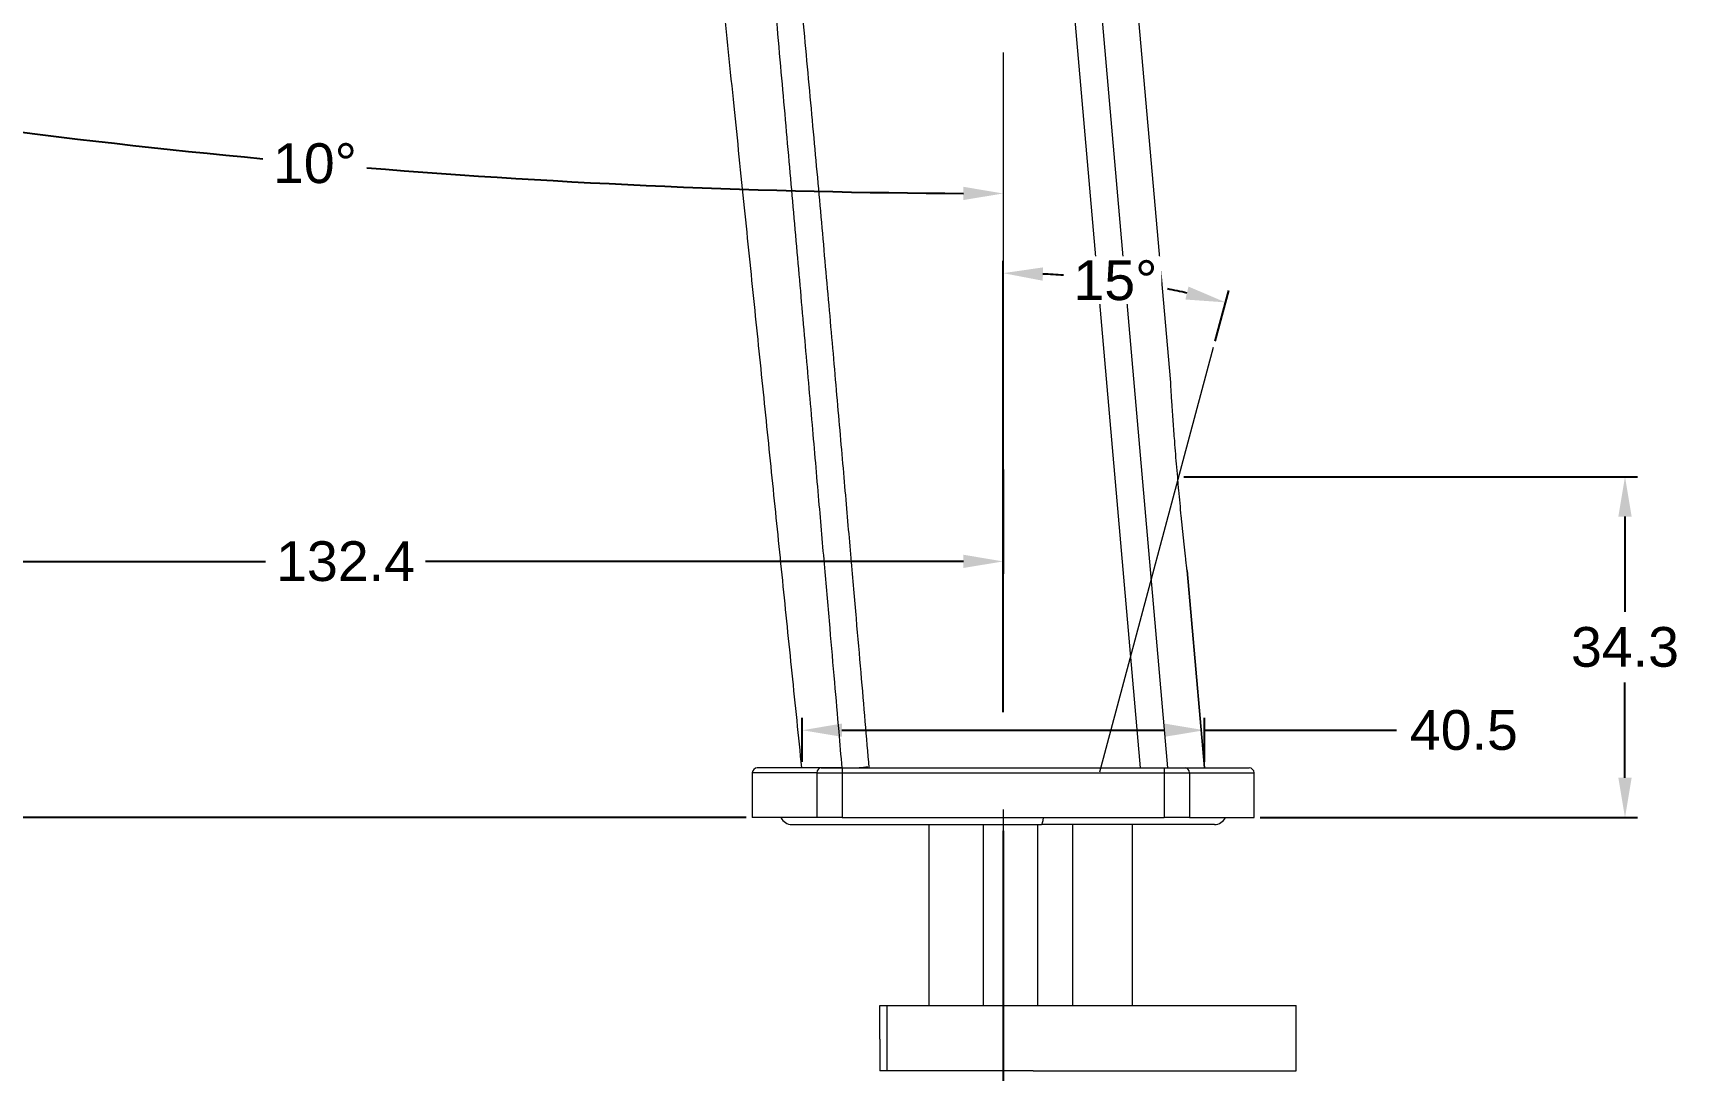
# Model space of a CAD drawing. Header units: millimetres. Extents: x 12315 to 13156, y -3112 to -2518.
# Drawn here: x 12816.4 to 12982.5, y -2922.5 to -2818.1 of the extents above; entities that cross this region are included whole.
import ezdxf

# ---------------------------------------------------------------- set-up
doc = ezdxf.new("R2010")
doc.units = ezdxf.units.MM
doc.linetypes.add('CENTERX2', pattern=[101.6, 63.5, -12.7, 12.7, -12.7])
doc.layers.add('CENTER', color=1, linetype='CENTERX2', lineweight=15)
doc.layers.add('DIM_', color=5, linetype='Continuous', lineweight=9)
doc.styles.get("Standard").update_dxf_attribs({"font": 'arial.ttf'})
doc.dimstyles.new('사본(2) STANDARD', dxfattribs={"dimscale": 0, "dimtxt": 4, "dimasz": 4, "dimexe": 1.25, "dimexo": 0.625, "dimgap": 1.5, "dimtad": 3, "dimtih": 1, "dimtoh": 1, "dimdec": 1, "dimzin": 9, "dimdsep": 46, "dimtxsty": 'Standard', "dimcen": 2.5, "dimclrd": 5, "dimclre": 5, "dimclrt": 5, "dimadec": 0, "dimazin": 0, "dimtfac": 1, "dimtdec": 1, "dimtmove": 0, "dimatfit": 3, "dimfxl": 1.25, "dimtfill": 1, "dimtolj": 1, "dimtzin": 0, "dimarcsym": 0})

# ---------------------------------------------------------------- blocks, each defined once
blk = doc.blocks.new('*D7')
at = {"layer": 'Defpoints', "color": 0, "transparency": 16777216}
for p in [(12781.68, -2790.27), (12738.36, -2897.03), (12888.82, -2897.03)]:
    blk.add_point(p, dxfattribs=at)
at = {"layer": 'DIM_', "color": 5, "lineweight": -2, "transparency": 16777216}
for p, q in [((12781.06, -2790.27), (12737.11, -2790.27)), ((12738.36, -2794.27), (12738.36, -2840.11)), ((12738.36, -2893.03), (12738.36, -2847.19)), ((12888.19, -2897.03), (12737.11, -2897.03))]:
    blk.add_line(p, q, dxfattribs=at)
at = {"layer": 'DIM_', "color": 5, "transparency": 16777216}
for points in [[(12737.7, -2794.27), (12739.03, -2794.27), (12738.36, -2790.27)], [(12737.7, -2893.03), (12739.03, -2893.03), (12738.36, -2897.03)]]:
    blk.add_solid(points, dxfattribs=at)
at = {"layer": 'DIM_', "color": 5, "transparency": 16777216, "insert": (12738.36, -2843.65), "char_height": 4, "attachment_point": 5, "bg_fill": 3, "box_fill_scale": 1.1, "bg_fill_color": 256, "bg_fill_true_color": 13158600, "bg_fill_transparency": 0}
blk.add_mtext('\\A1;106.8', dxfattribs=at)
blk = doc.blocks.new('*D8')
at = {"layer": 'Defpoints', "color": 0, "transparency": 16777216}
for p in [(12762.86, -2897.03), (12914.07, -2897.73), (12914.07, -2929.79)]:
    blk.add_point(p, dxfattribs=at)
at = {"layer": 'DIM_', "color": 5, "lineweight": -2, "transparency": 16777216}
for p, q in [((12762.86, -2897.66), (12762.86, -2931.04)), ((12914.07, -2898.36), (12914.07, -2931.04)), ((12766.86, -2929.79), (12830.42, -2929.79)), ((12910.07, -2929.79), (12846.5, -2929.79))]:
    blk.add_line(p, q, dxfattribs=at)
at = {"layer": 'DIM_', "color": 5, "transparency": 16777216}
for points in [[(12766.86, -2929.13), (12766.86, -2930.46), (12762.86, -2929.79)], [(12910.07, -2929.13), (12910.07, -2930.46), (12914.07, -2929.79)]]:
    blk.add_solid(points, dxfattribs=at)
at = {"layer": 'DIM_', "color": 5, "transparency": 16777216, "insert": (12838.46, -2929.79), "char_height": 4, "attachment_point": 5, "bg_fill": 3, "box_fill_scale": 1.1, "bg_fill_color": 256, "bg_fill_true_color": 13158600, "bg_fill_transparency": 0}
blk.add_mtext('\\A1;151.2', dxfattribs=at)
blk = doc.blocks.new('*D9')
at = {"layer": 'Defpoints', "color": 0, "transparency": 16777216}
for p in [(12781.68, -2790.27), (12914.07, -2861.38), (12914.07, -2871.25)]:
    blk.add_point(p, dxfattribs=at)
at = {"layer": 'DIM_', "color": 5, "lineweight": -2, "transparency": 16777216}
for p, q in [((12781.68, -2790.89), (12781.68, -2872.5)), ((12914.07, -2862), (12914.07, -2872.5)), ((12785.68, -2871.25), (12839.82, -2871.25)), ((12910.07, -2871.25), (12855.93, -2871.25))]:
    blk.add_line(p, q, dxfattribs=at)
at = {"layer": 'DIM_', "color": 5, "transparency": 16777216}
for points in [[(12785.68, -2870.58), (12785.68, -2871.91), (12781.68, -2871.25)], [(12910.07, -2870.58), (12910.07, -2871.91), (12914.07, -2871.25)]]:
    blk.add_solid(points, dxfattribs=at)
at = {"layer": 'DIM_', "color": 5, "transparency": 16777216, "insert": (12847.88, -2871.25), "char_height": 4, "attachment_point": 5, "bg_fill": 3, "box_fill_scale": 1.1, "bg_fill_color": 256, "bg_fill_true_color": 13158600, "bg_fill_transparency": 0}
blk.add_mtext('\\A1;132.4', dxfattribs=at)
blk = doc.blocks.new('*D2')
at = {"layer": 'Defpoints', "color": 0, "transparency": 16777216}
for p in [(12935.25, -2849.68), (12914.07, -2887.03), (12923.79, -2892.43), (12914.07, -2902.73)]:
    blk.add_point(p, dxfattribs=at)
at = {"layer": 'DIM_', "color": 5, "lineweight": -2, "transparency": 16777216}
for p, q in [((12914.07, -2886.41), (12914.07, -2840.99)), ((12935.41, -2849.07), (12936.77, -2843.98))]:
    blk.add_line(p, q, dxfattribs=at)
for start, end in [(85.9867, 87.3496), (77.6504, 78.9851)]:
    blk.add_arc((12914.07, -2928.72), 86.48, start, end, dxfattribs=at)
at = {"layer": 'DIM_', "color": 5, "transparency": 16777216}
for points in [[(12918.05, -2843), (12918.08, -2841.66), (12914.07, -2842.24)], [(12932.72, -2843.59), (12932.41, -2844.89), (12936.45, -2845.18)]]:
    blk.add_solid(points, dxfattribs=at)
at = {"layer": 'DIM_', "color": 5, "transparency": 16777216, "insert": (12925.36, -2842.98), "char_height": 4, "attachment_point": 5, "bg_fill": 3, "box_fill_scale": 1.1, "bg_fill_color": 256, "bg_fill_true_color": 13158600, "bg_fill_transparency": 0}
blk.add_mtext('\\A1;15°', dxfattribs=at)
at = {"layer": 'Defpoints', "color": 0, "transparency": 16777216}
blk.add_point((12929.09, -2843.55), dxfattribs=at)
blk = doc.blocks.new('*D3')
at = {"layer": 'Defpoints', "color": 0, "transparency": 16777216}
for p in [(12934.32, -2888.24), (12893.84, -2892.03), (12934.32, -2892.03)]:
    blk.add_point(p, dxfattribs=at)
at = {"layer": 'DIM_', "color": 5, "lineweight": -2, "transparency": 16777216}
for p, q in [((12893.84, -2891.41), (12893.84, -2886.99)), ((12934.32, -2891.41), (12934.32, -2886.99)), ((12897.84, -2888.24), (12930.32, -2888.24)), ((12934.32, -2888.24), (12953.64, -2888.24))]:
    blk.add_line(p, q, dxfattribs=at)
at = {"layer": 'DIM_', "color": 5, "transparency": 16777216}
for points in [[(12897.84, -2887.57), (12897.84, -2888.9), (12893.84, -2888.24)], [(12930.32, -2887.57), (12930.32, -2888.9), (12934.32, -2888.24)]]:
    blk.add_solid(points, dxfattribs=at)
at = {"layer": 'DIM_', "color": 5, "transparency": 16777216, "insert": (12960.43, -2888.24), "char_height": 4, "attachment_point": 5, "bg_fill": 3, "box_fill_scale": 1.1, "bg_fill_color": 256, "bg_fill_true_color": 13158600, "bg_fill_transparency": 0}
blk.add_mtext('\\A1;40.5', dxfattribs=at)
blk = doc.blocks.new('*D10')
at = {"layer": 'Defpoints', "color": 0, "transparency": 16777216}
for p in [(12931.62, -2862.73), (12976.65, -2862.73), (12939.32, -2897.03)]:
    blk.add_point(p, dxfattribs=at)
at = {"layer": 'DIM_', "color": 5, "lineweight": -2, "transparency": 16777216}
for p, q in [((12932.25, -2862.73), (12977.9, -2862.73)), ((12976.65, -2866.73), (12976.65, -2876.34)), ((12976.65, -2893.03), (12976.65, -2883.42)), ((12939.94, -2897.03), (12977.9, -2897.03))]:
    blk.add_line(p, q, dxfattribs=at)
at = {"layer": 'DIM_', "color": 5, "transparency": 16777216}
for points in [[(12975.98, -2866.73), (12977.32, -2866.73), (12976.65, -2862.73)], [(12975.98, -2893.03), (12977.32, -2893.03), (12976.65, -2897.03)]]:
    blk.add_solid(points, dxfattribs=at)
at = {"layer": 'DIM_', "color": 5, "transparency": 16777216, "insert": (12976.65, -2879.88), "char_height": 4, "attachment_point": 5, "bg_fill": 3, "box_fill_scale": 1.1, "bg_fill_color": 256, "bg_fill_true_color": 13158600, "bg_fill_transparency": 0}
blk.add_mtext('\\A1;34.3', dxfattribs=at)
blk = doc.blocks.new('*D11')
at = {"layer": 'Defpoints', "color": 0, "transparency": 16777216}
for p in [(12784.03, -2776.96), (12914.07, -2820.02), (12821.8, -2828.85), (12762.86, -2897.03), (12914.07, -2902.73)]:
    blk.add_point(p, dxfattribs=at)
at = {"layer": 'DIM_', "color": 5, "lineweight": -2, "transparency": 16777216}
for start, end in [(260.28837, 264.62102), (265.37876, 269.71163)]:
    blk.add_arc((12914.07, -2039.46), 794.76, start, end, dxfattribs=at)
at = {"layer": 'DIM_', "color": 5, "transparency": 16777216}
for points in [[(12779.89, -2823.49), (12780.11, -2822.18), (12776.06, -2822.15)], [(12910.07, -2833.55), (12910.07, -2834.88), (12914.07, -2834.22)]]:
    blk.add_solid(points, dxfattribs=at)
at = {"layer": 'DIM_', "color": 5, "transparency": 16777216, "insert": (12844.8, -2831.2), "char_height": 4, "attachment_point": 5, "bg_fill": 3, "box_fill_scale": 1.1, "bg_fill_color": 256, "bg_fill_true_color": 13158600, "bg_fill_transparency": 0}
blk.add_mtext('\\A1;10°', dxfattribs=at)

msp = doc.modelspace()

# ---------------------------------------------------------------- linework, layer by layer
at = {"linetype": 'Continuous', "lineweight": 13}
for p, q in [((12917.4, -2772.53), (12927.86, -2892.03)), ((12920.17, -2772.49), (12930.62, -2892.03)), ((12895.32, -2892.53), (12888.82, -2892.53)), ((12895.32, -2892.53), (12895.32, -2897.03)), ((12895.32, -2892.53), (12897.86, -2892.53)), ((12897.86, -2892.03), (12897.86, -2892.53)), ((12897.86, -2892.53), (12897.86, -2897.03)), ((12897.86, -2892.53), (12930.27, -2892.53)), ((12930.27, -2892.03), (12930.27, -2892.53)), ((12930.27, -2892.53), (12930.27, -2897.03)), ((12930.27, -2892.53), (12932.81, -2892.53)), ((12932.81, -2892.53), (12939.32, -2892.53)), ((12932.81, -2892.53), (12932.81, -2897.03)), ((12902.39, -2922.53), (12902.39, -2915.93))]:
    msp.add_line(p, q, dxfattribs=at)
at = {"linetype": 'Continuous', "lineweight": 18}
for p, q in [((12930.93, -2853.25), (12923.86, -2772.49)), ((12934.32, -2892.03), (12932.58, -2872.18)), ((12932.58, -2872.18), (12934.32, -2892.03)), ((12888.82, -2892.53), (12888.82, -2897.03)), ((12895.75, -2892.03), (12889.32, -2892.03)), ((12895.75, -2892.03), (12897.86, -2892.03)), ((12897.86, -2892.03), (12930.27, -2892.03)), ((12930.27, -2892.03), (12932.39, -2892.03)), ((12932.39, -2892.03), (12938.82, -2892.03)), ((12939.32, -2897.03), (12939.32, -2892.53)), ((12895.32, -2897.03), (12888.82, -2897.03)), ((12892.82, -2897.73), (12917.92, -2897.73)), ((12897.86, -2897.03), (12895.32, -2897.03)), ((12897.86, -2897.03), (12930.27, -2897.03)), ((12935.32, -2897.73), (12917.92, -2897.73)), ((12921.07, -2915.94), (12921.07, -2897.73)), ((12921.07, -2915.94), (12921.07, -2897.73)), ((12927.07, -2915.94), (12927.07, -2897.73)), ((12927.07, -2915.94), (12927.07, -2897.73)), ((12932.81, -2897.03), (12930.27, -2897.03)), ((12932.81, -2897.03), (12939.32, -2897.03)), ((12901.64, -2915.93), (12902.39, -2915.93)), ((12901.64, -2919.33), (12901.64, -2915.93)), ((12902.39, -2915.93), (12917.07, -2915.93)), ((12917.07, -2915.93), (12943.57, -2915.93)), ((12943.57, -2922.53), (12943.57, -2915.93)), ((12901.64, -2919.33), (12901.64, -2922.53)), ((12902.39, -2922.53), (12901.64, -2922.53)), ((12917.07, -2922.53), (12902.39, -2922.53)), ((12917.07, -2922.53), (12943.57, -2922.53))]:
    msp.add_line(p, q, dxfattribs=at)
for centre, radius, start, end in [((12889.32, -2892.53), 0.5, 90, 180), ((12938.82, -2892.53), 0.5, 0, 90), ((12892.82, -2896.48), 1.25, 206.1042, 270), ((12935.32, -2896.48), 1.25, 270, 333.8958)]:
    msp.add_arc(centre, radius, start, end, dxfattribs=at)
at = {"linetype": 'Continuous', "lineweight": 13}
for centre, major_axis, ratio, start_param, end_param in [((12895.75, -2892.53), (0, 0.5), 0.846967, 0, 1.570796), ((12932.39, -2892.53), (0, 0.5), 0.846967, 4.712389, 6.283185), ((12917.92, -2896.48), (0, 1.25), 0.181438, 3.141591, 4.25676)]:
    msp.add_ellipse(centre, major_axis=major_axis, ratio=ratio, start_param=start_param, end_param=end_param, dxfattribs=at)
for points, knots in [([(12889.72, -2799.75), (12890.06, -2803.53), (12890.7, -2810.75), (12891.63, -2821.16), (12892.49, -2830.85), (12893.31, -2840.06), (12894.08, -2848.89), (12894.81, -2857.23), (12895.47, -2864.85), (12896.06, -2871.67), (12896.59, -2877.77), (12897.07, -2883.26), (12897.48, -2887.94), (12897.72, -2890.82), (12897.83, -2892.03)], [0, 0, 0, 0, 0.12288, 0.234799, 0.338711, 0.437671, 0.534331, 0.625928, 0.70853, 0.781974, 0.847705, 0.906676, 0.960398, 1, 1, 1, 1]), ([(12912.07, -2897.74), (12912.07, -2898.07), (12912.07, -2903.97), (12912.07, -2909.99), (12912.07, -2915.8), (12912.07, -2915.94)], [0, 0, 0, 0, 0.055919, 0.977957, 1, 1, 1, 1])]:
    msp.add_open_spline(points, degree=3, knots=knots, dxfattribs=at)
msp.add_open_spline([(12892.28, -2799.5), (12892.65, -2803.39), (12893.36, -2810.86), (12894.3, -2820.99), (12895.17, -2830.42), (12895.97, -2839.37), (12896.76, -2848.24), (12897.5, -2856.7), (12898.16, -2864.29), (12898.74, -2871.03), (12899.27, -2877.08), (12899.74, -2882.51), (12900.16, -2887.39), (12900.43, -2890.52), (12900.56, -2892.03)], degree=3, dxfattribs=at)
at = {"linetype": 'Continuous', "lineweight": 18}
for points, knots in [([(12885.84, -2814.57), (12886.21, -2818.18), (12886.93, -2825.22), (12887.99, -2835.5), (12888.99, -2845.29), (12889.96, -2854.73), (12890.9, -2863.99), (12891.85, -2873.22), (12892.8, -2882.57), (12893.45, -2888.85), (12893.77, -2892.03)], [0, 0, 0, 0, 0.140136, 0.272411, 0.398168, 0.519317, 0.638052, 0.756565, 0.876766, 1, 1, 1, 1]), ([(12932.58, -2872.18), (12932.58, -2872.18), (12932.58, -2872.17), (12932.58, -2872.13), (12932.57, -2872.12), (12932.57, -2872.1), (12932.57, -2872.09), (12932.57, -2872.06), (12932.56, -2872.04), (12932.56, -2871.96), (12932.55, -2871.89), (12932.54, -2871.79), (12932.53, -2871.75), (12932.52, -2871.68), (12932.52, -2871.64), (12932.5, -2871.52), (12932.49, -2871.43), (12932.48, -2871.3), (12932.47, -2871.26), (12932.46, -2871.17), (12932.46, -2871.12), (12932.44, -2870.98), (12932.43, -2870.89), (12932.41, -2870.69), (12932.4, -2870.6), (12932.37, -2870.3), (12932.34, -2870.1), (12932.31, -2869.79), (12932.3, -2869.69), (12932.28, -2869.53), (12932.28, -2869.48), (12932.27, -2869.37), (12932.26, -2869.32), (12932.23, -2869.06), (12932.21, -2868.85), (12932.16, -2868.42), (12932.14, -2868.21), (12932.1, -2867.78), (12932.08, -2867.56), (12932.03, -2867.13), (12932.01, -2866.92), (12931.95, -2866.27), (12931.91, -2865.83), (12931.82, -2864.96), (12931.78, -2864.52), (12931.72, -2863.86), (12931.7, -2863.64), (12931.67, -2863.31), (12931.66, -2863.2), (12931.64, -2862.98), (12931.64, -2862.87), (12931.59, -2862.32), (12931.55, -2861.88), (12931.48, -2861), (12931.44, -2860.57), (12931.37, -2859.7), (12931.34, -2859.26), (12931.29, -2858.61), (12931.27, -2858.39), (12931.24, -2857.96), (12931.23, -2857.75), (12931.2, -2857.32), (12931.18, -2857.1), (12931.16, -2856.78), (12931.15, -2856.68), (12931.14, -2856.46), (12931.13, -2856.36), (12931.11, -2856.04), (12931.09, -2855.83), (12931.07, -2855.57), (12931.07, -2855.52), (12931.06, -2855.42), (12931.06, -2855.37), (12931.05, -2855.21), (12931.04, -2855.11), (12931.03, -2854.91), (12931.02, -2854.81), (12931.01, -2854.62), (12931.01, -2854.52), (12930.99, -2854.33), (12930.99, -2854.24), (12930.98, -2854.1), (12930.98, -2854.06), (12930.97, -2853.97), (12930.97, -2853.93), (12930.96, -2853.8), (12930.95, -2853.72), (12930.95, -2853.63), (12930.95, -2853.61), (12930.95, -2853.57), (12930.94, -2853.55), (12930.94, -2853.5), (12930.94, -2853.47), (12930.94, -2853.41), (12930.93, -2853.39), (12930.93, -2853.35), (12930.93, -2853.34), (12930.93, -2853.32), (12930.93, -2853.31), (12930.93, -2853.27), (12930.93, -2853.25), (12930.93, -2853.25)], [0, 0, 0, 0, 0.015625, 0.015625, 0.019531, 0.019531, 0.023437, 0.023437, 0.03125, 0.03125, 0.046875, 0.046875, 0.054687, 0.054687, 0.0625, 0.0625, 0.078125, 0.078125, 0.085937, 0.085937, 0.09375, 0.09375, 0.109375, 0.109375, 0.125, 0.125, 0.15625, 0.15625, 0.171875, 0.171875, 0.179687, 0.179687, 0.1875, 0.1875, 0.21875, 0.21875, 0.25, 0.25, 0.28125, 0.28125, 0.3125, 0.3125, 0.375, 0.375, 0.4375, 0.4375, 0.46875, 0.46875, 0.484375, 0.484375, 0.5, 0.5, 0.5625, 0.5625, 0.625, 0.625, 0.6875, 0.6875, 0.71875, 0.71875, 0.75, 0.75, 0.78125, 0.78125, 0.796875, 0.796875, 0.8125, 0.8125, 0.84375, 0.84375, 0.851563, 0.851563, 0.859375, 0.859375, 0.875, 0.875, 0.890625, 0.890625, 0.90625, 0.90625, 0.921875, 0.921875, 0.929688, 0.929688, 0.9375, 0.9375, 0.953125, 0.953125, 0.957031, 0.957031, 0.960938, 0.960938, 0.96875, 0.96875, 0.976563, 0.976563, 0.980469, 0.980469, 0.984375, 0.984375, 1, 1, 1, 1]), ([(12897.83, -2892.03), (12896.61, -2892.03), (12895.55, -2892.03), (12894.83, -2892.03), (12894.76, -2892.03)], [0, 0, 0, 0, 0.885757, 1, 1, 1, 1]), ([(12899.47, -2892.04), (12899.48, -2892.04), (12899.5, -2892.03), (12899.6, -2892), (12899.77, -2891.98), (12900.06, -2891.96), (12900.12, -2891.95), (12900.24, -2891.94), (12900.34, -2891.93), (12900.43, -2891.93), (12900.46, -2891.92)], [0, 0, 0, 0, 0.150441, 0.150441, 0.683916, 0.683916, 0.817285, 0.817285, 0.950653, 1, 1, 1, 1]), ([(12906.57, -2897.74), (12906.57, -2899.11), (12906.57, -2902.42), (12906.57, -2907.46), (12906.57, -2912.15), (12906.57, -2914.91), (12906.57, -2915.94)], [0, 0, 0, 0, 0.22655, 0.545209, 0.83077, 1, 1, 1, 1]), ([(12917.57, -2915.94), (12917.57, -2915.68), (12917.57, -2913.59), (12917.57, -2909.89), (12917.57, -2904.67), (12917.57, -2900.7), (12917.57, -2898.33), (12917.57, -2897.74)], [0, 0, 0, 0, 0.04225, 0.344412, 0.610429, 0.902071, 1, 1, 1, 1])]:
    msp.add_open_spline(points, degree=3, knots=knots, dxfattribs=at)
msp.add_open_spline([(12893.84, -2892.03), (12893.8, -2892.03), (12893.77, -2892.03), (12893.77, -2892.03)], degree=3, dxfattribs=at)
at = {"layer": 'CENTER'}
for p, q in [((12914.07, -2820.02), (12914.07, -2902.73)), ((12923.79, -2892.43), (12935.25, -2849.68))]:
    msp.add_line(p, q, dxfattribs=at)

# ---------------------------------------------------------------- next in the draw order: dimensions: what is measured, and where the dimension line sits
at = {"layer": 'DIM_'}
dim = msp.add_linear_dim(base=(12738.36, -2897.03), p1=(12781.68, -2790.27), p2=(12888.82, -2897.03), angle=90, dimstyle='사본(2) STANDARD', override={"dimscale": 1, "dimtad": 0}, dxfattribs=at)
dim.commit()
dim.dimension.update_dxf_attribs({"geometry": '*D7', "text_midpoint": (12738.36, -2843.65)})

# ---------------------------------------------------------------- next in the draw order: dimensions: what is measured, and where the dimension line sits
for base, p1, p2, picture, middle in [((12914.07, -2871.25), (12781.68, -2790.27), (12914.07, -2861.38), '*D9', (12847.88, -2871.25)), ((12914.07, -2929.79), (12762.86, -2897.03), (12914.07, -2897.73), '*D8', (12838.46, -2929.79))]:
    dim = msp.add_linear_dim(base=base, p1=p1, p2=p2, dimstyle='사본(2) STANDARD', override={"dimscale": 1, "dimtad": 0}, dxfattribs=at)
    dim.commit()
    dim.dimension.update_dxf_attribs({"geometry": picture, "text_midpoint": middle})

# ---------------------------------------------------------------- next in the draw order: dimensions: what is measured, and where the dimension line sits
dim = msp.add_angular_dim_2l(base=(12929.09, -2843.55), line1=((12914.07, -2887.03), (12914.07, -2902.73)), line2=((12923.79, -2892.43), (12935.25, -2849.68)), dimstyle='사본(2) STANDARD', override={"dimscale": 1, "dimtad": 0}, dxfattribs=at)
dim.commit()
dim.dimension.update_dxf_attribs({"geometry": '*D2', "text_midpoint": (12925.36, -2842.98)})

# ---------------------------------------------------------------- next in the draw order: dimensions: what is measured, and where the dimension line sits
dim = msp.add_linear_dim(base=(12934.32, -2888.24), p1=(12893.84, -2892.03), p2=(12934.32, -2892.03), dimstyle='사본(2) STANDARD', override={"dimscale": 1, "dimtad": 0}, dxfattribs=at)
dim.commit()
dim.dimension.update_dxf_attribs({"geometry": '*D3', "text_midpoint": (12960.43, -2888.24), "dimtype": 128})

# ---------------------------------------------------------------- next in the draw order: dimensions: what is measured, and where the dimension line sits
dim = msp.add_angular_dim_2l(base=(12821.8, -2828.85), line1=((12914.07, -2820.02), (12914.07, -2902.73)), line2=((12762.86, -2897.03), (12784.03, -2776.96)), dimstyle='사본(2) STANDARD', override={"dimscale": 1, "dimtad": 0}, dxfattribs=at)
dim.commit()
dim.dimension.update_dxf_attribs({"geometry": '*D11', "text_midpoint": (12844.8, -2831.2)})
dim = msp.add_linear_dim(base=(12976.65, -2862.73), p1=(12939.32, -2897.03), p2=(12931.62, -2862.73), angle=90, dimstyle='사본(2) STANDARD', override={"dimscale": 1, "dimtad": 0}, dxfattribs=at)
dim.commit()
dim.dimension.update_dxf_attribs({"geometry": '*D10', "text_midpoint": (12976.65, -2879.88)})

doc.saveas('drawing.dxf')
